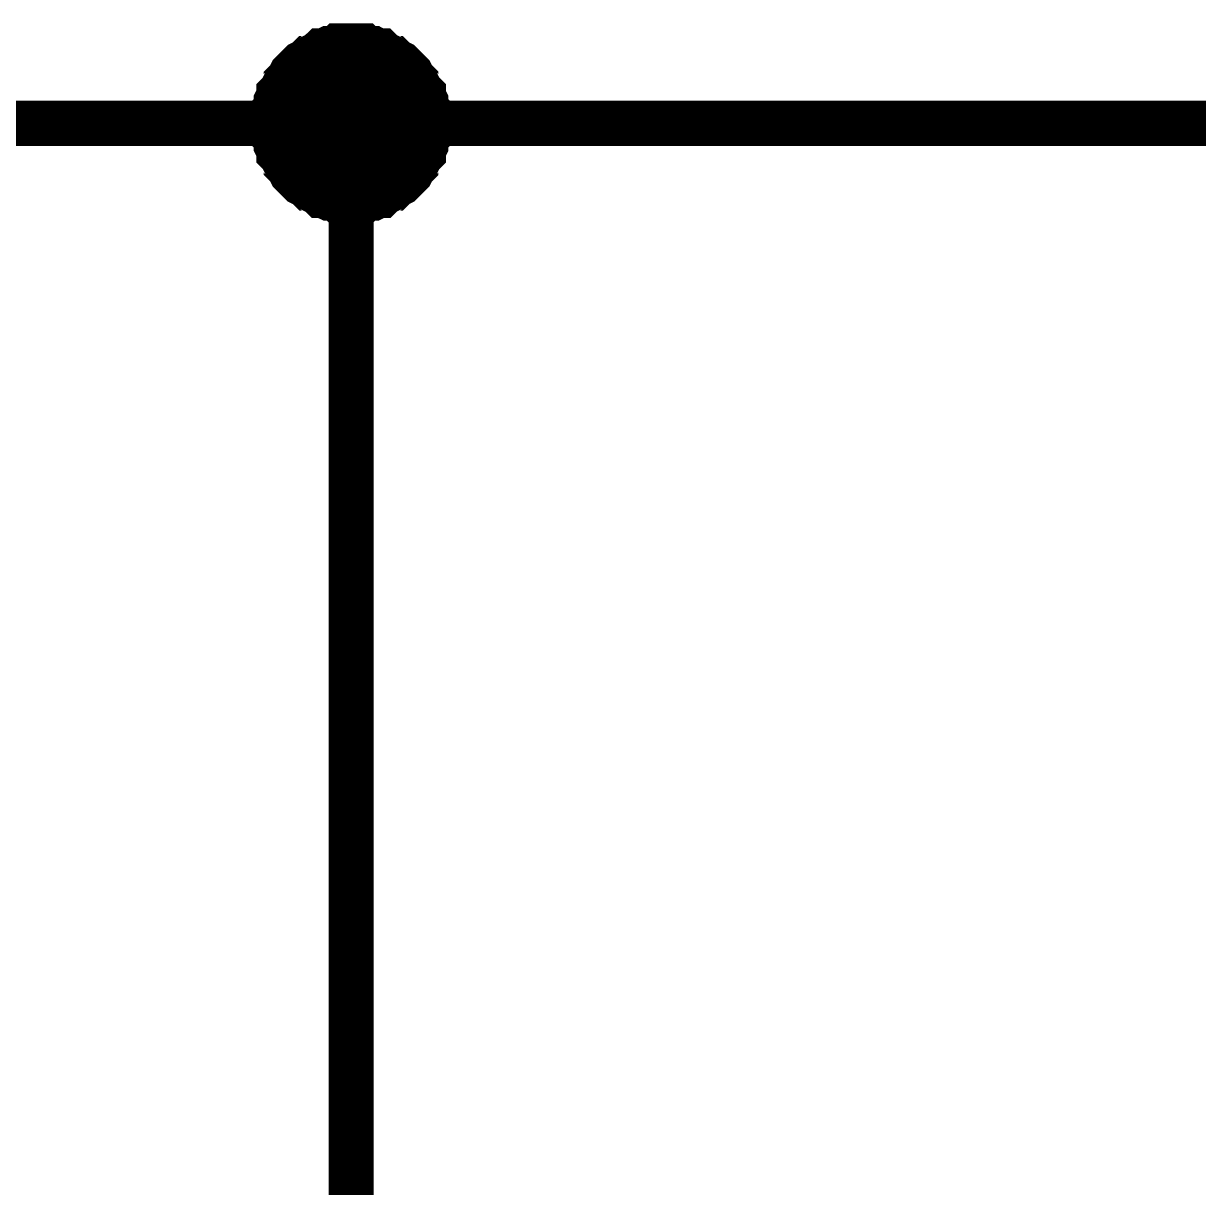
# Model space of a CAD drawing. Header units: millimetres. Extents: x -2024 to 917, y -725 to 13.
# Drawn here: x -1993.55 to -1985.74, y -596.24 to -588.51 of the extents above; entities that cross this region are included whole.
import ezdxf

# ---------------------------------------------------------------- set-up
doc = ezdxf.new("R2010")
doc.units = ezdxf.units.MM

msp = doc.modelspace()

# ---------------------------------------------------------------- linework, layer by layer
at = {"color": 7}
for points, const_width in [([(-1991.8886, -589.1711), (-1991.8886, -589.1379), (-1991.8886, -589.1214), (-1991.8886, -589.0883), (-1991.872, -589.0717), (-1991.872, -589.0386), (-1991.872, -589.022), (-1991.8555, -588.9889), (-1991.8555, -588.9724), (-1991.8389, -588.9558), (-1991.8224, -588.9227), (-1991.8058, -588.9061), (-1991.8058, -588.8896), (-1991.7893, -588.873), (-1991.7727, -588.8399), (-1991.7562, -588.8233), (-1991.7396, -588.8068), (-1991.7231, -588.7902), (-1991.7065, -588.7736), (-1991.6734, -588.7571), (-1991.6569, -588.7405), (-1991.6403, -588.7405), (-1991.6238, -588.724), (-1991.5907, -588.7074), (-1991.5741, -588.6909), (-1991.5576, -588.6909), (-1991.5245, -588.6743), (-1991.5079, -588.6743), (-1991.4748, -588.6743), (-1991.4583, -588.6577), (-1991.4251, -588.6577), (-1991.4086, -588.6577), (-1991.3755, -588.6577)], 0.2997), ([(-1991.8886, -589.1711), (-1991.8886, -589.1379), (-1991.8886, -589.1214), (-1991.8886, -589.0883), (-1991.872, -589.0717), (-1991.872, -589.0386), (-1991.872, -589.022), (-1991.8555, -588.9889), (-1991.8555, -588.9724), (-1991.8389, -588.9558), (-1991.8224, -588.9227), (-1991.8058, -588.9061), (-1991.8058, -588.8896), (-1991.7893, -588.873), (-1991.7727, -588.8399), (-1991.7562, -588.8233), (-1991.7396, -588.8068), (-1991.7231, -588.7902), (-1991.7065, -588.7736), (-1991.6734, -588.7571), (-1991.6569, -588.7405), (-1991.6403, -588.7405), (-1991.6238, -588.724), (-1991.5907, -588.7074), (-1991.5741, -588.6909), (-1991.5576, -588.6909), (-1991.5245, -588.6743), (-1991.5079, -588.6743), (-1991.4748, -588.6743), (-1991.4583, -588.6577), (-1991.4251, -588.6577), (-1991.4086, -588.6577), (-1991.3755, -588.6577)], 0.2997), ([(-1991.8886, -589.1711), (-1991.8886, -589.1379), (-1991.8886, -589.1214), (-1991.8886, -589.0883), (-1991.872, -589.0717), (-1991.872, -589.0386), (-1991.872, -589.022), (-1991.8555, -588.9889), (-1991.8555, -588.9724), (-1991.8389, -588.9558), (-1991.8224, -588.9227), (-1991.8058, -588.9061), (-1991.8058, -588.8896), (-1991.7893, -588.873), (-1991.7727, -588.8399), (-1991.7562, -588.8233), (-1991.7396, -588.8068), (-1991.7231, -588.7902), (-1991.7065, -588.7736), (-1991.6734, -588.7571), (-1991.6569, -588.7405), (-1991.6403, -588.7405), (-1991.6238, -588.724), (-1991.5907, -588.7074), (-1991.5741, -588.6909), (-1991.5576, -588.6909), (-1991.5245, -588.6743), (-1991.5079, -588.6743), (-1991.4748, -588.6743), (-1991.4583, -588.6577), (-1991.4251, -588.6577), (-1991.4086, -588.6577), (-1991.3755, -588.6577)], 0.2997), ([(-1991.8886, -589.1711), (-1991.8886, -589.1379), (-1991.8886, -589.1214), (-1991.8886, -589.0883), (-1991.872, -589.0717), (-1991.872, -589.0386), (-1991.872, -589.022), (-1991.8555, -588.9889), (-1991.8555, -588.9724), (-1991.8389, -588.9558), (-1991.8224, -588.9227), (-1991.8058, -588.9061), (-1991.8058, -588.8896), (-1991.7893, -588.873), (-1991.7727, -588.8399), (-1991.7562, -588.8233), (-1991.7396, -588.8068), (-1991.7231, -588.7902), (-1991.7065, -588.7736), (-1991.6734, -588.7571), (-1991.6569, -588.7405), (-1991.6403, -588.7405), (-1991.6238, -588.724), (-1991.5907, -588.7074), (-1991.5741, -588.6909), (-1991.5576, -588.6909), (-1991.5245, -588.6743), (-1991.5079, -588.6743), (-1991.4748, -588.6743), (-1991.4583, -588.6577), (-1991.4251, -588.6577), (-1991.4086, -588.6577), (-1991.3755, -588.6577)], 0.2997), ([(-1991.3755, -588.6577), (-1991.3755, -588.6577)], 0.2997), ([(-1991.3755, -588.6577), (-1991.3424, -588.6577), (-1991.3258, -588.6577), (-1991.2927, -588.6577), (-1991.2762, -588.6743), (-1991.2431, -588.6743), (-1991.2265, -588.6743), (-1991.1934, -588.6909), (-1991.1769, -588.6909), (-1991.1603, -588.7074), (-1991.1272, -588.724), (-1991.1107, -588.7405), (-1991.0941, -588.7405), (-1991.0776, -588.7571), (-1991.0445, -588.7736), (-1991.0279, -588.7902), (-1991.0114, -588.8068), (-1990.9948, -588.8233), (-1990.9783, -588.8399), (-1990.9617, -588.873), (-1990.9452, -588.8896), (-1990.9452, -588.9061), (-1990.9286, -588.9227), (-1990.9121, -588.9558), (-1990.8955, -588.9724), (-1990.8955, -588.9889), (-1990.879, -589.022), (-1990.879, -589.0386), (-1990.879, -589.0717), (-1990.8624, -589.0883), (-1990.8624, -589.1214), (-1990.8624, -589.1379), (-1990.8624, -589.1711)], 0.2997), ([(-1991.3755, -588.6577), (-1991.3755, -588.6577)], 0.2997), ([(-1991.3755, -588.6577), (-1991.3424, -588.6577), (-1991.3258, -588.6577), (-1991.2927, -588.6577), (-1991.2762, -588.6743), (-1991.2431, -588.6743), (-1991.2265, -588.6743), (-1991.1934, -588.6909), (-1991.1769, -588.6909), (-1991.1603, -588.7074), (-1991.1272, -588.724), (-1991.1107, -588.7405), (-1991.0941, -588.7405), (-1991.0776, -588.7571), (-1991.0445, -588.7736), (-1991.0279, -588.7902), (-1991.0114, -588.8068), (-1990.9948, -588.8233), (-1990.9783, -588.8399), (-1990.9617, -588.873), (-1990.9452, -588.8896), (-1990.9452, -588.9061), (-1990.9286, -588.9227), (-1990.9121, -588.9558), (-1990.8955, -588.9724), (-1990.8955, -588.9889), (-1990.879, -589.022), (-1990.879, -589.0386), (-1990.879, -589.0717), (-1990.8624, -589.0883), (-1990.8624, -589.1214), (-1990.8624, -589.1379), (-1990.8624, -589.1711)], 0.2997), ([(-1991.3755, -588.6577), (-1991.3755, -588.6577)], 0.2997), ([(-1991.3755, -588.6577), (-1991.3424, -588.6577), (-1991.3258, -588.6577), (-1991.2927, -588.6577), (-1991.2762, -588.6743), (-1991.2431, -588.6743), (-1991.2265, -588.6743), (-1991.1934, -588.6909), (-1991.1769, -588.6909), (-1991.1603, -588.7074), (-1991.1272, -588.724), (-1991.1107, -588.7405), (-1991.0941, -588.7405), (-1991.0776, -588.7571), (-1991.0445, -588.7736), (-1991.0279, -588.7902), (-1991.0114, -588.8068), (-1990.9948, -588.8233), (-1990.9783, -588.8399), (-1990.9617, -588.873), (-1990.9452, -588.8896), (-1990.9452, -588.9061), (-1990.9286, -588.9227), (-1990.9121, -588.9558), (-1990.8955, -588.9724), (-1990.8955, -588.9889), (-1990.879, -589.022), (-1990.879, -589.0386), (-1990.879, -589.0717), (-1990.8624, -589.0883), (-1990.8624, -589.1214), (-1990.8624, -589.1379), (-1990.8624, -589.1711)], 0.2997), ([(-1991.3755, -588.6577), (-1991.3755, -588.6577)], 0.2997), ([(-1991.3755, -588.6577), (-1991.3424, -588.6577), (-1991.3258, -588.6577), (-1991.2927, -588.6577), (-1991.2762, -588.6743), (-1991.2431, -588.6743), (-1991.2265, -588.6743), (-1991.1934, -588.6909), (-1991.1769, -588.6909), (-1991.1603, -588.7074), (-1991.1272, -588.724), (-1991.1107, -588.7405), (-1991.0941, -588.7405), (-1991.0776, -588.7571), (-1991.0445, -588.7736), (-1991.0279, -588.7902), (-1991.0114, -588.8068), (-1990.9948, -588.8233), (-1990.9783, -588.8399), (-1990.9617, -588.873), (-1990.9452, -588.8896), (-1990.9452, -588.9061), (-1990.9286, -588.9227), (-1990.9121, -588.9558), (-1990.8955, -588.9724), (-1990.8955, -588.9889), (-1990.879, -589.022), (-1990.879, -589.0386), (-1990.879, -589.0717), (-1990.8624, -589.0883), (-1990.8624, -589.1214), (-1990.8624, -589.1379), (-1990.8624, -589.1711)], 0.2997), ([(-1991.8886, -589.1711), (-1991.8886, -589.1379), (-1991.8886, -589.1214), (-1991.8886, -589.0883), (-1991.872, -589.0717), (-1991.872, -589.0386), (-1991.872, -589.022), (-1991.8555, -588.9889), (-1991.8555, -588.9724), (-1991.8389, -588.9558), (-1991.8224, -588.9227), (-1991.8058, -588.9061), (-1991.8058, -588.8896), (-1991.7893, -588.873), (-1991.7727, -588.8399), (-1991.7562, -588.8233), (-1991.7396, -588.8068), (-1991.7231, -588.7902), (-1991.7065, -588.7736), (-1991.6734, -588.7571), (-1991.6569, -588.7405), (-1991.6403, -588.7405), (-1991.6238, -588.724), (-1991.5907, -588.7074), (-1991.5741, -588.6909), (-1991.5576, -588.6909), (-1991.5245, -588.6743), (-1991.5079, -588.6743), (-1991.4748, -588.6743), (-1991.4583, -588.6577), (-1991.4251, -588.6577), (-1991.4086, -588.6577), (-1991.3755, -588.6577)], 0.0991), ([(-1991.8886, -589.1711), (-1991.8886, -589.1379), (-1991.8886, -589.1214), (-1991.8886, -589.0883), (-1991.872, -589.0717), (-1991.872, -589.0386), (-1991.872, -589.022), (-1991.8555, -588.9889), (-1991.8555, -588.9724), (-1991.8389, -588.9558), (-1991.8224, -588.9227), (-1991.8058, -588.9061), (-1991.8058, -588.8896), (-1991.7893, -588.873), (-1991.7727, -588.8399), (-1991.7562, -588.8233), (-1991.7396, -588.8068), (-1991.7231, -588.7902), (-1991.7065, -588.7736), (-1991.6734, -588.7571), (-1991.6569, -588.7405), (-1991.6403, -588.7405), (-1991.6238, -588.724), (-1991.5907, -588.7074), (-1991.5741, -588.6909), (-1991.5576, -588.6909), (-1991.5245, -588.6743), (-1991.5079, -588.6743), (-1991.4748, -588.6743), (-1991.4583, -588.6577), (-1991.4251, -588.6577), (-1991.4086, -588.6577), (-1991.3755, -588.6577)], 0.0991), ([(-1991.8886, -589.1711), (-1991.8886, -589.1379), (-1991.8886, -589.1214), (-1991.8886, -589.0883), (-1991.872, -589.0717), (-1991.872, -589.0386), (-1991.872, -589.022), (-1991.8555, -588.9889), (-1991.8555, -588.9724), (-1991.8389, -588.9558), (-1991.8224, -588.9227), (-1991.8058, -588.9061), (-1991.8058, -588.8896), (-1991.7893, -588.873), (-1991.7727, -588.8399), (-1991.7562, -588.8233), (-1991.7396, -588.8068), (-1991.7231, -588.7902), (-1991.7065, -588.7736), (-1991.6734, -588.7571), (-1991.6569, -588.7405), (-1991.6403, -588.7405), (-1991.6238, -588.724), (-1991.5907, -588.7074), (-1991.5741, -588.6909), (-1991.5576, -588.6909), (-1991.5245, -588.6743), (-1991.5079, -588.6743), (-1991.4748, -588.6743), (-1991.4583, -588.6577), (-1991.4251, -588.6577), (-1991.4086, -588.6577), (-1991.3755, -588.6577)], 0.0991), ([(-1991.8886, -589.1711), (-1991.8886, -589.1379), (-1991.8886, -589.1214), (-1991.8886, -589.0883), (-1991.872, -589.0717), (-1991.872, -589.0386), (-1991.872, -589.022), (-1991.8555, -588.9889), (-1991.8555, -588.9724), (-1991.8389, -588.9558), (-1991.8224, -588.9227), (-1991.8058, -588.9061), (-1991.8058, -588.8896), (-1991.7893, -588.873), (-1991.7727, -588.8399), (-1991.7562, -588.8233), (-1991.7396, -588.8068), (-1991.7231, -588.7902), (-1991.7065, -588.7736), (-1991.6734, -588.7571), (-1991.6569, -588.7405), (-1991.6403, -588.7405), (-1991.6238, -588.724), (-1991.5907, -588.7074), (-1991.5741, -588.6909), (-1991.5576, -588.6909), (-1991.5245, -588.6743), (-1991.5079, -588.6743), (-1991.4748, -588.6743), (-1991.4583, -588.6577), (-1991.4251, -588.6577), (-1991.4086, -588.6577), (-1991.3755, -588.6577)], 0.0991), ([(-1991.3755, -588.6577), (-1991.3755, -588.6577)], 0.0991), ([(-1991.3755, -588.6577), (-1991.3424, -588.6577), (-1991.3258, -588.6577), (-1991.2927, -588.6577), (-1991.2762, -588.6743), (-1991.2431, -588.6743), (-1991.2265, -588.6743), (-1991.1934, -588.6909), (-1991.1769, -588.6909), (-1991.1603, -588.7074), (-1991.1272, -588.724), (-1991.1107, -588.7405), (-1991.0941, -588.7405), (-1991.0776, -588.7571), (-1991.0445, -588.7736), (-1991.0279, -588.7902), (-1991.0114, -588.8068), (-1990.9948, -588.8233), (-1990.9783, -588.8399), (-1990.9617, -588.873), (-1990.9452, -588.8896), (-1990.9452, -588.9061), (-1990.9286, -588.9227), (-1990.9121, -588.9558), (-1990.8955, -588.9724), (-1990.8955, -588.9889), (-1990.879, -589.022), (-1990.879, -589.0386), (-1990.879, -589.0717), (-1990.8624, -589.0883), (-1990.8624, -589.1214), (-1990.8624, -589.1379), (-1990.8624, -589.1711)], 0.0991), ([(-1991.3755, -588.6577), (-1991.3755, -588.6577)], 0.0991), ([(-1991.3755, -588.6577), (-1991.3424, -588.6577), (-1991.3258, -588.6577), (-1991.2927, -588.6577), (-1991.2762, -588.6743), (-1991.2431, -588.6743), (-1991.2265, -588.6743), (-1991.1934, -588.6909), (-1991.1769, -588.6909), (-1991.1603, -588.7074), (-1991.1272, -588.724), (-1991.1107, -588.7405), (-1991.0941, -588.7405), (-1991.0776, -588.7571), (-1991.0445, -588.7736), (-1991.0279, -588.7902), (-1991.0114, -588.8068), (-1990.9948, -588.8233), (-1990.9783, -588.8399), (-1990.9617, -588.873), (-1990.9452, -588.8896), (-1990.9452, -588.9061), (-1990.9286, -588.9227), (-1990.9121, -588.9558), (-1990.8955, -588.9724), (-1990.8955, -588.9889), (-1990.879, -589.022), (-1990.879, -589.0386), (-1990.879, -589.0717), (-1990.8624, -589.0883), (-1990.8624, -589.1214), (-1990.8624, -589.1379), (-1990.8624, -589.1711)], 0.0991), ([(-1991.3755, -588.6577), (-1991.3755, -588.6577)], 0.0991), ([(-1991.3755, -588.6577), (-1991.3424, -588.6577), (-1991.3258, -588.6577), (-1991.2927, -588.6577), (-1991.2762, -588.6743), (-1991.2431, -588.6743), (-1991.2265, -588.6743), (-1991.1934, -588.6909), (-1991.1769, -588.6909), (-1991.1603, -588.7074), (-1991.1272, -588.724), (-1991.1107, -588.7405), (-1991.0941, -588.7405), (-1991.0776, -588.7571), (-1991.0445, -588.7736), (-1991.0279, -588.7902), (-1991.0114, -588.8068), (-1990.9948, -588.8233), (-1990.9783, -588.8399), (-1990.9617, -588.873), (-1990.9452, -588.8896), (-1990.9452, -588.9061), (-1990.9286, -588.9227), (-1990.9121, -588.9558), (-1990.8955, -588.9724), (-1990.8955, -588.9889), (-1990.879, -589.022), (-1990.879, -589.0386), (-1990.879, -589.0717), (-1990.8624, -589.0883), (-1990.8624, -589.1214), (-1990.8624, -589.1379), (-1990.8624, -589.1711)], 0.0991), ([(-1991.3755, -588.6577), (-1991.3755, -588.6577)], 0.0991), ([(-1991.3755, -588.6577), (-1991.3424, -588.6577), (-1991.3258, -588.6577), (-1991.2927, -588.6577), (-1991.2762, -588.6743), (-1991.2431, -588.6743), (-1991.2265, -588.6743), (-1991.1934, -588.6909), (-1991.1769, -588.6909), (-1991.1603, -588.7074), (-1991.1272, -588.724), (-1991.1107, -588.7405), (-1991.0941, -588.7405), (-1991.0776, -588.7571), (-1991.0445, -588.7736), (-1991.0279, -588.7902), (-1991.0114, -588.8068), (-1990.9948, -588.8233), (-1990.9783, -588.8399), (-1990.9617, -588.873), (-1990.9452, -588.8896), (-1990.9452, -588.9061), (-1990.9286, -588.9227), (-1990.9121, -588.9558), (-1990.8955, -588.9724), (-1990.8955, -588.9889), (-1990.879, -589.022), (-1990.879, -589.0386), (-1990.879, -589.0717), (-1990.8624, -589.0883), (-1990.8624, -589.1214), (-1990.8624, -589.1379), (-1990.8624, -589.1711)], 0.0991), ([(-1996.3739, -589.1711), (-1991.3755, -589.1711)], 0.2997), ([(-1991.3755, -589.6844), (-1991.4086, -589.6844), (-1991.4251, -589.6844), (-1991.4583, -589.6844), (-1991.4748, -589.6678), (-1991.5079, -589.6678), (-1991.5245, -589.6678), (-1991.5576, -589.6513), (-1991.5741, -589.6513), (-1991.5907, -589.6347), (-1991.6238, -589.6182), (-1991.6403, -589.6016), (-1991.6569, -589.6016), (-1991.6734, -589.585), (-1991.7065, -589.5685), (-1991.7231, -589.5519), (-1991.7396, -589.5354), (-1991.7562, -589.5188), (-1991.7727, -589.5022), (-1991.7893, -589.4691), (-1991.8058, -589.4526), (-1991.8058, -589.436), (-1991.8224, -589.4194), (-1991.8389, -589.3863), (-1991.8555, -589.3698), (-1991.8555, -589.3532), (-1991.872, -589.3201), (-1991.872, -589.3035), (-1991.872, -589.2704), (-1991.8886, -589.2539), (-1991.8886, -589.2207), (-1991.8886, -589.2042), (-1991.8886, -589.1711)], 0.2997), ([(-1991.8886, -589.1711), (-1991.8886, -589.1711)], 0.2997), ([(-1991.3755, -589.6844), (-1991.4086, -589.6844), (-1991.4251, -589.6844), (-1991.4583, -589.6844), (-1991.4748, -589.6678), (-1991.5079, -589.6678), (-1991.5245, -589.6678), (-1991.5576, -589.6513), (-1991.5741, -589.6513), (-1991.5907, -589.6347), (-1991.6238, -589.6182), (-1991.6403, -589.6016), (-1991.6569, -589.6016), (-1991.6734, -589.585), (-1991.7065, -589.5685), (-1991.7231, -589.5519), (-1991.7396, -589.5354), (-1991.7562, -589.5188), (-1991.7727, -589.5022), (-1991.7893, -589.4691), (-1991.8058, -589.4526), (-1991.8058, -589.436), (-1991.8224, -589.4194), (-1991.8389, -589.3863), (-1991.8555, -589.3698), (-1991.8555, -589.3532), (-1991.872, -589.3201), (-1991.872, -589.3035), (-1991.872, -589.2704), (-1991.8886, -589.2539), (-1991.8886, -589.2207), (-1991.8886, -589.2042), (-1991.8886, -589.1711)], 0.2997), ([(-1991.8886, -589.1711), (-1991.8886, -589.1711)], 0.2997), ([(-1991.3755, -589.6844), (-1991.4086, -589.6844), (-1991.4251, -589.6844), (-1991.4583, -589.6844), (-1991.4748, -589.6678), (-1991.5079, -589.6678), (-1991.5245, -589.6678), (-1991.5576, -589.6513), (-1991.5741, -589.6513), (-1991.5907, -589.6347), (-1991.6238, -589.6182), (-1991.6403, -589.6016), (-1991.6569, -589.6016), (-1991.6734, -589.585), (-1991.7065, -589.5685), (-1991.7231, -589.5519), (-1991.7396, -589.5354), (-1991.7562, -589.5188), (-1991.7727, -589.5022), (-1991.7893, -589.4691), (-1991.8058, -589.4526), (-1991.8058, -589.436), (-1991.8224, -589.4194), (-1991.8389, -589.3863), (-1991.8555, -589.3698), (-1991.8555, -589.3532), (-1991.872, -589.3201), (-1991.872, -589.3035), (-1991.872, -589.2704), (-1991.8886, -589.2539), (-1991.8886, -589.2207), (-1991.8886, -589.2042), (-1991.8886, -589.1711)], 0.2997), ([(-1991.8886, -589.1711), (-1991.8886, -589.1711)], 0.2997), ([(-1991.3755, -589.6844), (-1991.4086, -589.6844), (-1991.4251, -589.6844), (-1991.4583, -589.6844), (-1991.4748, -589.6678), (-1991.5079, -589.6678), (-1991.5245, -589.6678), (-1991.5576, -589.6513), (-1991.5741, -589.6513), (-1991.5907, -589.6347), (-1991.6238, -589.6182), (-1991.6403, -589.6016), (-1991.6569, -589.6016), (-1991.6734, -589.585), (-1991.7065, -589.5685), (-1991.7231, -589.5519), (-1991.7396, -589.5354), (-1991.7562, -589.5188), (-1991.7727, -589.5022), (-1991.7893, -589.4691), (-1991.8058, -589.4526), (-1991.8058, -589.436), (-1991.8224, -589.4194), (-1991.8389, -589.3863), (-1991.8555, -589.3698), (-1991.8555, -589.3532), (-1991.872, -589.3201), (-1991.872, -589.3035), (-1991.872, -589.2704), (-1991.8886, -589.2539), (-1991.8886, -589.2207), (-1991.8886, -589.2042), (-1991.8886, -589.1711)], 0.2997), ([(-1991.8886, -589.1711), (-1991.8886, -589.1711)], 0.2997), ([(-1991.3755, -594.1718), (-1991.3755, -589.1711), (-1978.8794, -589.1711), (-1971.3818, -589.1711)], 0.2997), ([(-1990.8624, -589.1711), (-1990.8624, -589.2042), (-1990.8624, -589.2207), (-1990.8624, -589.2539), (-1990.879, -589.2704), (-1990.879, -589.3035), (-1990.879, -589.3201), (-1990.8955, -589.3532), (-1990.8955, -589.3698), (-1990.9121, -589.3863), (-1990.9286, -589.4194), (-1990.9452, -589.436), (-1990.9452, -589.4526), (-1990.9617, -589.4691), (-1990.9783, -589.5022), (-1990.9948, -589.5188), (-1991.0114, -589.5354), (-1991.0279, -589.5519), (-1991.0445, -589.5685), (-1991.0776, -589.585), (-1991.0941, -589.6016), (-1991.1107, -589.6016), (-1991.1272, -589.6182), (-1991.1603, -589.6347), (-1991.1769, -589.6513), (-1991.1934, -589.6513), (-1991.2265, -589.6678), (-1991.2431, -589.6678), (-1991.2762, -589.6678), (-1991.2927, -589.6844), (-1991.3258, -589.6844), (-1991.3424, -589.6844), (-1991.3755, -589.6844)], 0.2997), ([(-1990.8624, -589.1711), (-1990.8624, -589.2042), (-1990.8624, -589.2207), (-1990.8624, -589.2539), (-1990.879, -589.2704), (-1990.879, -589.3035), (-1990.879, -589.3201), (-1990.8955, -589.3532), (-1990.8955, -589.3698), (-1990.9121, -589.3863), (-1990.9286, -589.4194), (-1990.9452, -589.436), (-1990.9452, -589.4526), (-1990.9617, -589.4691), (-1990.9783, -589.5022), (-1990.9948, -589.5188), (-1991.0114, -589.5354), (-1991.0279, -589.5519), (-1991.0445, -589.5685), (-1991.0776, -589.585), (-1991.0941, -589.6016), (-1991.1107, -589.6016), (-1991.1272, -589.6182), (-1991.1603, -589.6347), (-1991.1769, -589.6513), (-1991.1934, -589.6513), (-1991.2265, -589.6678), (-1991.2431, -589.6678), (-1991.2762, -589.6678), (-1991.2927, -589.6844), (-1991.3258, -589.6844), (-1991.3424, -589.6844), (-1991.3755, -589.6844)], 0.2997), ([(-1990.8624, -589.1711), (-1990.8624, -589.2042), (-1990.8624, -589.2207), (-1990.8624, -589.2539), (-1990.879, -589.2704), (-1990.879, -589.3035), (-1990.879, -589.3201), (-1990.8955, -589.3532), (-1990.8955, -589.3698), (-1990.9121, -589.3863), (-1990.9286, -589.4194), (-1990.9452, -589.436), (-1990.9452, -589.4526), (-1990.9617, -589.4691), (-1990.9783, -589.5022), (-1990.9948, -589.5188), (-1991.0114, -589.5354), (-1991.0279, -589.5519), (-1991.0445, -589.5685), (-1991.0776, -589.585), (-1991.0941, -589.6016), (-1991.1107, -589.6016), (-1991.1272, -589.6182), (-1991.1603, -589.6347), (-1991.1769, -589.6513), (-1991.1934, -589.6513), (-1991.2265, -589.6678), (-1991.2431, -589.6678), (-1991.2762, -589.6678), (-1991.2927, -589.6844), (-1991.3258, -589.6844), (-1991.3424, -589.6844), (-1991.3755, -589.6844)], 0.2997), ([(-1990.8624, -589.1711), (-1990.8624, -589.2042), (-1990.8624, -589.2207), (-1990.8624, -589.2539), (-1990.879, -589.2704), (-1990.879, -589.3035), (-1990.879, -589.3201), (-1990.8955, -589.3532), (-1990.8955, -589.3698), (-1990.9121, -589.3863), (-1990.9286, -589.4194), (-1990.9452, -589.436), (-1990.9452, -589.4526), (-1990.9617, -589.4691), (-1990.9783, -589.5022), (-1990.9948, -589.5188), (-1991.0114, -589.5354), (-1991.0279, -589.5519), (-1991.0445, -589.5685), (-1991.0776, -589.585), (-1991.0941, -589.6016), (-1991.1107, -589.6016), (-1991.1272, -589.6182), (-1991.1603, -589.6347), (-1991.1769, -589.6513), (-1991.1934, -589.6513), (-1991.2265, -589.6678), (-1991.2431, -589.6678), (-1991.2762, -589.6678), (-1991.2927, -589.6844), (-1991.3258, -589.6844), (-1991.3424, -589.6844), (-1991.3755, -589.6844)], 0.2997), ([(-1990.8624, -589.1711), (-1990.8624, -589.1711), (-1990.8624, -589.1711), (-1990.8624, -589.1711), (-1990.8624, -589.1711), (-1990.8624, -589.1711), (-1990.8624, -589.1711), (-1990.8624, -589.1711), (-1990.8624, -589.1711), (-1990.8624, -589.1711), (-1990.8624, -589.1711), (-1990.8624, -589.1711), (-1990.8624, -589.1711), (-1990.8624, -589.1711), (-1990.8624, -589.1711), (-1990.8624, -589.1711), (-1990.8624, -589.1711), (-1990.8624, -589.1711), (-1990.8624, -589.1711), (-1990.8624, -589.1711), (-1990.8624, -589.1711), (-1990.8624, -589.1711), (-1990.8624, -589.1711), (-1990.8624, -589.1711), (-1990.8624, -589.1711), (-1990.8624, -589.1711), (-1990.8624, -589.1711), (-1990.8624, -589.1711), (-1990.8624, -589.1711), (-1990.8624, -589.1711), (-1990.8624, -589.1711), (-1990.8624, -589.1711), (-1990.8624, -589.1711)], 0.2997), ([(-1990.8624, -589.1711), (-1990.8624, -589.1711)], 0.2997), ([(-1990.8624, -589.1711), (-1990.8624, -589.1711), (-1990.8624, -589.1711), (-1990.8624, -589.1711), (-1990.8624, -589.1711), (-1990.8624, -589.1711), (-1990.8624, -589.1711), (-1990.8624, -589.1711), (-1990.8624, -589.1711), (-1990.8624, -589.1711), (-1990.8624, -589.1711), (-1990.8624, -589.1711), (-1990.8624, -589.1711), (-1990.8624, -589.1711), (-1990.8624, -589.1711), (-1990.8624, -589.1711), (-1990.8624, -589.1711), (-1990.8624, -589.1711), (-1990.8624, -589.1711), (-1990.8624, -589.1711), (-1990.8624, -589.1711), (-1990.8624, -589.1711), (-1990.8624, -589.1711), (-1990.8624, -589.1711), (-1990.8624, -589.1711), (-1990.8624, -589.1711), (-1990.8624, -589.1711), (-1990.8624, -589.1711), (-1990.8624, -589.1711), (-1990.8624, -589.1711), (-1990.8624, -589.1711), (-1990.8624, -589.1711), (-1990.8624, -589.1711)], 0.2997), ([(-1990.8624, -589.1711), (-1990.8624, -589.1711)], 0.2997), ([(-1990.8624, -589.1711), (-1990.8624, -589.1711), (-1990.8624, -589.1711), (-1990.8624, -589.1711), (-1990.8624, -589.1711), (-1990.8624, -589.1711), (-1990.8624, -589.1711), (-1990.8624, -589.1711), (-1990.8624, -589.1711), (-1990.8624, -589.1711), (-1990.8624, -589.1711), (-1990.8624, -589.1711), (-1990.8624, -589.1711), (-1990.8624, -589.1711), (-1990.8624, -589.1711), (-1990.8624, -589.1711), (-1990.8624, -589.1711), (-1990.8624, -589.1711), (-1990.8624, -589.1711), (-1990.8624, -589.1711), (-1990.8624, -589.1711), (-1990.8624, -589.1711), (-1990.8624, -589.1711), (-1990.8624, -589.1711), (-1990.8624, -589.1711), (-1990.8624, -589.1711), (-1990.8624, -589.1711), (-1990.8624, -589.1711), (-1990.8624, -589.1711), (-1990.8624, -589.1711), (-1990.8624, -589.1711), (-1990.8624, -589.1711), (-1990.8624, -589.1711)], 0.2997), ([(-1990.8624, -589.1711), (-1990.8624, -589.1711)], 0.2997), ([(-1990.8624, -589.1711), (-1990.8624, -589.1711), (-1990.8624, -589.1711), (-1990.8624, -589.1711), (-1990.8624, -589.1711), (-1990.8624, -589.1711), (-1990.8624, -589.1711), (-1990.8624, -589.1711), (-1990.8624, -589.1711), (-1990.8624, -589.1711), (-1990.8624, -589.1711), (-1990.8624, -589.1711), (-1990.8624, -589.1711), (-1990.8624, -589.1711), (-1990.8624, -589.1711), (-1990.8624, -589.1711), (-1990.8624, -589.1711), (-1990.8624, -589.1711), (-1990.8624, -589.1711), (-1990.8624, -589.1711), (-1990.8624, -589.1711), (-1990.8624, -589.1711), (-1990.8624, -589.1711), (-1990.8624, -589.1711), (-1990.8624, -589.1711), (-1990.8624, -589.1711), (-1990.8624, -589.1711), (-1990.8624, -589.1711), (-1990.8624, -589.1711), (-1990.8624, -589.1711), (-1990.8624, -589.1711), (-1990.8624, -589.1711), (-1990.8624, -589.1711)], 0.2997), ([(-1990.8624, -589.1711), (-1990.8624, -589.1711)], 0.2997), ([(-1991.3755, -589.6844), (-1991.4086, -589.6844), (-1991.4251, -589.6844), (-1991.4583, -589.6844), (-1991.4748, -589.6678), (-1991.5079, -589.6678), (-1991.5245, -589.6678), (-1991.5576, -589.6513), (-1991.5741, -589.6513), (-1991.5907, -589.6347), (-1991.6238, -589.6182), (-1991.6403, -589.6016), (-1991.6569, -589.6016), (-1991.6734, -589.585), (-1991.7065, -589.5685), (-1991.7231, -589.5519), (-1991.7396, -589.5354), (-1991.7562, -589.5188), (-1991.7727, -589.5022), (-1991.7893, -589.4691), (-1991.8058, -589.4526), (-1991.8058, -589.436), (-1991.8224, -589.4194), (-1991.8389, -589.3863), (-1991.8555, -589.3698), (-1991.8555, -589.3532), (-1991.872, -589.3201), (-1991.872, -589.3035), (-1991.872, -589.2704), (-1991.8886, -589.2539), (-1991.8886, -589.2207), (-1991.8886, -589.2042), (-1991.8886, -589.1711)], 0.0991), ([(-1991.8886, -589.1711), (-1991.8886, -589.1711)], 0.0991), ([(-1991.3755, -589.6844), (-1991.4086, -589.6844), (-1991.4251, -589.6844), (-1991.4583, -589.6844), (-1991.4748, -589.6678), (-1991.5079, -589.6678), (-1991.5245, -589.6678), (-1991.5576, -589.6513), (-1991.5741, -589.6513), (-1991.5907, -589.6347), (-1991.6238, -589.6182), (-1991.6403, -589.6016), (-1991.6569, -589.6016), (-1991.6734, -589.585), (-1991.7065, -589.5685), (-1991.7231, -589.5519), (-1991.7396, -589.5354), (-1991.7562, -589.5188), (-1991.7727, -589.5022), (-1991.7893, -589.4691), (-1991.8058, -589.4526), (-1991.8058, -589.436), (-1991.8224, -589.4194), (-1991.8389, -589.3863), (-1991.8555, -589.3698), (-1991.8555, -589.3532), (-1991.872, -589.3201), (-1991.872, -589.3035), (-1991.872, -589.2704), (-1991.8886, -589.2539), (-1991.8886, -589.2207), (-1991.8886, -589.2042), (-1991.8886, -589.1711)], 0.0991), ([(-1991.8886, -589.1711), (-1991.8886, -589.1711)], 0.0991), ([(-1991.3755, -589.6844), (-1991.4086, -589.6844), (-1991.4251, -589.6844), (-1991.4583, -589.6844), (-1991.4748, -589.6678), (-1991.5079, -589.6678), (-1991.5245, -589.6678), (-1991.5576, -589.6513), (-1991.5741, -589.6513), (-1991.5907, -589.6347), (-1991.6238, -589.6182), (-1991.6403, -589.6016), (-1991.6569, -589.6016), (-1991.6734, -589.585), (-1991.7065, -589.5685), (-1991.7231, -589.5519), (-1991.7396, -589.5354), (-1991.7562, -589.5188), (-1991.7727, -589.5022), (-1991.7893, -589.4691), (-1991.8058, -589.4526), (-1991.8058, -589.436), (-1991.8224, -589.4194), (-1991.8389, -589.3863), (-1991.8555, -589.3698), (-1991.8555, -589.3532), (-1991.872, -589.3201), (-1991.872, -589.3035), (-1991.872, -589.2704), (-1991.8886, -589.2539), (-1991.8886, -589.2207), (-1991.8886, -589.2042), (-1991.8886, -589.1711)], 0.0991), ([(-1991.8886, -589.1711), (-1991.8886, -589.1711)], 0.0991), ([(-1991.3755, -589.6844), (-1991.4086, -589.6844), (-1991.4251, -589.6844), (-1991.4583, -589.6844), (-1991.4748, -589.6678), (-1991.5079, -589.6678), (-1991.5245, -589.6678), (-1991.5576, -589.6513), (-1991.5741, -589.6513), (-1991.5907, -589.6347), (-1991.6238, -589.6182), (-1991.6403, -589.6016), (-1991.6569, -589.6016), (-1991.6734, -589.585), (-1991.7065, -589.5685), (-1991.7231, -589.5519), (-1991.7396, -589.5354), (-1991.7562, -589.5188), (-1991.7727, -589.5022), (-1991.7893, -589.4691), (-1991.8058, -589.4526), (-1991.8058, -589.436), (-1991.8224, -589.4194), (-1991.8389, -589.3863), (-1991.8555, -589.3698), (-1991.8555, -589.3532), (-1991.872, -589.3201), (-1991.872, -589.3035), (-1991.872, -589.2704), (-1991.8886, -589.2539), (-1991.8886, -589.2207), (-1991.8886, -589.2042), (-1991.8886, -589.1711)], 0.0991), ([(-1991.8886, -589.1711), (-1991.8886, -589.1711)], 0.0991), ([(-1990.8624, -589.1711), (-1990.8624, -589.2042), (-1990.8624, -589.2207), (-1990.8624, -589.2539), (-1990.879, -589.2704), (-1990.879, -589.3035), (-1990.879, -589.3201), (-1990.8955, -589.3532), (-1990.8955, -589.3698), (-1990.9121, -589.3863), (-1990.9286, -589.4194), (-1990.9452, -589.436), (-1990.9452, -589.4526), (-1990.9617, -589.4691), (-1990.9783, -589.5022), (-1990.9948, -589.5188), (-1991.0114, -589.5354), (-1991.0279, -589.5519), (-1991.0445, -589.5685), (-1991.0776, -589.585), (-1991.0941, -589.6016), (-1991.1107, -589.6016), (-1991.1272, -589.6182), (-1991.1603, -589.6347), (-1991.1769, -589.6513), (-1991.1934, -589.6513), (-1991.2265, -589.6678), (-1991.2431, -589.6678), (-1991.2762, -589.6678), (-1991.2927, -589.6844), (-1991.3258, -589.6844), (-1991.3424, -589.6844), (-1991.3755, -589.6844)], 0.0991), ([(-1990.8624, -589.1711), (-1990.8624, -589.2042), (-1990.8624, -589.2207), (-1990.8624, -589.2539), (-1990.879, -589.2704), (-1990.879, -589.3035), (-1990.879, -589.3201), (-1990.8955, -589.3532), (-1990.8955, -589.3698), (-1990.9121, -589.3863), (-1990.9286, -589.4194), (-1990.9452, -589.436), (-1990.9452, -589.4526), (-1990.9617, -589.4691), (-1990.9783, -589.5022), (-1990.9948, -589.5188), (-1991.0114, -589.5354), (-1991.0279, -589.5519), (-1991.0445, -589.5685), (-1991.0776, -589.585), (-1991.0941, -589.6016), (-1991.1107, -589.6016), (-1991.1272, -589.6182), (-1991.1603, -589.6347), (-1991.1769, -589.6513), (-1991.1934, -589.6513), (-1991.2265, -589.6678), (-1991.2431, -589.6678), (-1991.2762, -589.6678), (-1991.2927, -589.6844), (-1991.3258, -589.6844), (-1991.3424, -589.6844), (-1991.3755, -589.6844)], 0.0991), ([(-1990.8624, -589.1711), (-1990.8624, -589.2042), (-1990.8624, -589.2207), (-1990.8624, -589.2539), (-1990.879, -589.2704), (-1990.879, -589.3035), (-1990.879, -589.3201), (-1990.8955, -589.3532), (-1990.8955, -589.3698), (-1990.9121, -589.3863), (-1990.9286, -589.4194), (-1990.9452, -589.436), (-1990.9452, -589.4526), (-1990.9617, -589.4691), (-1990.9783, -589.5022), (-1990.9948, -589.5188), (-1991.0114, -589.5354), (-1991.0279, -589.5519), (-1991.0445, -589.5685), (-1991.0776, -589.585), (-1991.0941, -589.6016), (-1991.1107, -589.6016), (-1991.1272, -589.6182), (-1991.1603, -589.6347), (-1991.1769, -589.6513), (-1991.1934, -589.6513), (-1991.2265, -589.6678), (-1991.2431, -589.6678), (-1991.2762, -589.6678), (-1991.2927, -589.6844), (-1991.3258, -589.6844), (-1991.3424, -589.6844), (-1991.3755, -589.6844)], 0.0991), ([(-1990.8624, -589.1711), (-1990.8624, -589.2042), (-1990.8624, -589.2207), (-1990.8624, -589.2539), (-1990.879, -589.2704), (-1990.879, -589.3035), (-1990.879, -589.3201), (-1990.8955, -589.3532), (-1990.8955, -589.3698), (-1990.9121, -589.3863), (-1990.9286, -589.4194), (-1990.9452, -589.436), (-1990.9452, -589.4526), (-1990.9617, -589.4691), (-1990.9783, -589.5022), (-1990.9948, -589.5188), (-1991.0114, -589.5354), (-1991.0279, -589.5519), (-1991.0445, -589.5685), (-1991.0776, -589.585), (-1991.0941, -589.6016), (-1991.1107, -589.6016), (-1991.1272, -589.6182), (-1991.1603, -589.6347), (-1991.1769, -589.6513), (-1991.1934, -589.6513), (-1991.2265, -589.6678), (-1991.2431, -589.6678), (-1991.2762, -589.6678), (-1991.2927, -589.6844), (-1991.3258, -589.6844), (-1991.3424, -589.6844), (-1991.3755, -589.6844)], 0.0991), ([(-1990.8624, -589.1711), (-1990.8624, -589.1711), (-1990.8624, -589.1711), (-1990.8624, -589.1711), (-1990.8624, -589.1711), (-1990.8624, -589.1711), (-1990.8624, -589.1711), (-1990.8624, -589.1711), (-1990.8624, -589.1711), (-1990.8624, -589.1711), (-1990.8624, -589.1711), (-1990.8624, -589.1711), (-1990.8624, -589.1711), (-1990.8624, -589.1711), (-1990.8624, -589.1711), (-1990.8624, -589.1711), (-1990.8624, -589.1711), (-1990.8624, -589.1711), (-1990.8624, -589.1711), (-1990.8624, -589.1711), (-1990.8624, -589.1711), (-1990.8624, -589.1711), (-1990.8624, -589.1711), (-1990.8624, -589.1711), (-1990.8624, -589.1711), (-1990.8624, -589.1711), (-1990.8624, -589.1711), (-1990.8624, -589.1711), (-1990.8624, -589.1711), (-1990.8624, -589.1711), (-1990.8624, -589.1711), (-1990.8624, -589.1711), (-1990.8624, -589.1711)], 0.0991), ([(-1990.8624, -589.1711), (-1990.8624, -589.1711)], 0.0991), ([(-1990.8624, -589.1711), (-1990.8624, -589.1711), (-1990.8624, -589.1711), (-1990.8624, -589.1711), (-1990.8624, -589.1711), (-1990.8624, -589.1711), (-1990.8624, -589.1711), (-1990.8624, -589.1711), (-1990.8624, -589.1711), (-1990.8624, -589.1711), (-1990.8624, -589.1711), (-1990.8624, -589.1711), (-1990.8624, -589.1711), (-1990.8624, -589.1711), (-1990.8624, -589.1711), (-1990.8624, -589.1711), (-1990.8624, -589.1711), (-1990.8624, -589.1711), (-1990.8624, -589.1711), (-1990.8624, -589.1711), (-1990.8624, -589.1711), (-1990.8624, -589.1711), (-1990.8624, -589.1711), (-1990.8624, -589.1711), (-1990.8624, -589.1711), (-1990.8624, -589.1711), (-1990.8624, -589.1711), (-1990.8624, -589.1711), (-1990.8624, -589.1711), (-1990.8624, -589.1711), (-1990.8624, -589.1711), (-1990.8624, -589.1711), (-1990.8624, -589.1711)], 0.0991), ([(-1990.8624, -589.1711), (-1990.8624, -589.1711)], 0.0991), ([(-1990.8624, -589.1711), (-1990.8624, -589.1711), (-1990.8624, -589.1711), (-1990.8624, -589.1711), (-1990.8624, -589.1711), (-1990.8624, -589.1711), (-1990.8624, -589.1711), (-1990.8624, -589.1711), (-1990.8624, -589.1711), (-1990.8624, -589.1711), (-1990.8624, -589.1711), (-1990.8624, -589.1711), (-1990.8624, -589.1711), (-1990.8624, -589.1711), (-1990.8624, -589.1711), (-1990.8624, -589.1711), (-1990.8624, -589.1711), (-1990.8624, -589.1711), (-1990.8624, -589.1711), (-1990.8624, -589.1711), (-1990.8624, -589.1711), (-1990.8624, -589.1711), (-1990.8624, -589.1711), (-1990.8624, -589.1711), (-1990.8624, -589.1711), (-1990.8624, -589.1711), (-1990.8624, -589.1711), (-1990.8624, -589.1711), (-1990.8624, -589.1711), (-1990.8624, -589.1711), (-1990.8624, -589.1711), (-1990.8624, -589.1711), (-1990.8624, -589.1711)], 0.0991), ([(-1990.8624, -589.1711), (-1990.8624, -589.1711)], 0.0991), ([(-1990.8624, -589.1711), (-1990.8624, -589.1711), (-1990.8624, -589.1711), (-1990.8624, -589.1711), (-1990.8624, -589.1711), (-1990.8624, -589.1711), (-1990.8624, -589.1711), (-1990.8624, -589.1711), (-1990.8624, -589.1711), (-1990.8624, -589.1711), (-1990.8624, -589.1711), (-1990.8624, -589.1711), (-1990.8624, -589.1711), (-1990.8624, -589.1711), (-1990.8624, -589.1711), (-1990.8624, -589.1711), (-1990.8624, -589.1711), (-1990.8624, -589.1711), (-1990.8624, -589.1711), (-1990.8624, -589.1711), (-1990.8624, -589.1711), (-1990.8624, -589.1711), (-1990.8624, -589.1711), (-1990.8624, -589.1711), (-1990.8624, -589.1711), (-1990.8624, -589.1711), (-1990.8624, -589.1711), (-1990.8624, -589.1711), (-1990.8624, -589.1711), (-1990.8624, -589.1711), (-1990.8624, -589.1711), (-1990.8624, -589.1711), (-1990.8624, -589.1711)], 0.0991), ([(-1990.8624, -589.1711), (-1990.8624, -589.1711)], 0.0991), ([(-1991.3755, -596.6722), (-1991.3755, -594.1718)], 0.2997)]:
    msp.add_lwpolyline(points, dxfattribs=dict(at, const_width=const_width))
at = {"color": 7, "const_width": 0.508}
msp.add_lwpolyline([(-1991.7091, -589.1625, 1), (-1991.2011, -589.1625, 1)], format="xyb", close=True, dxfattribs=at)

doc.saveas('drawing.dxf')
